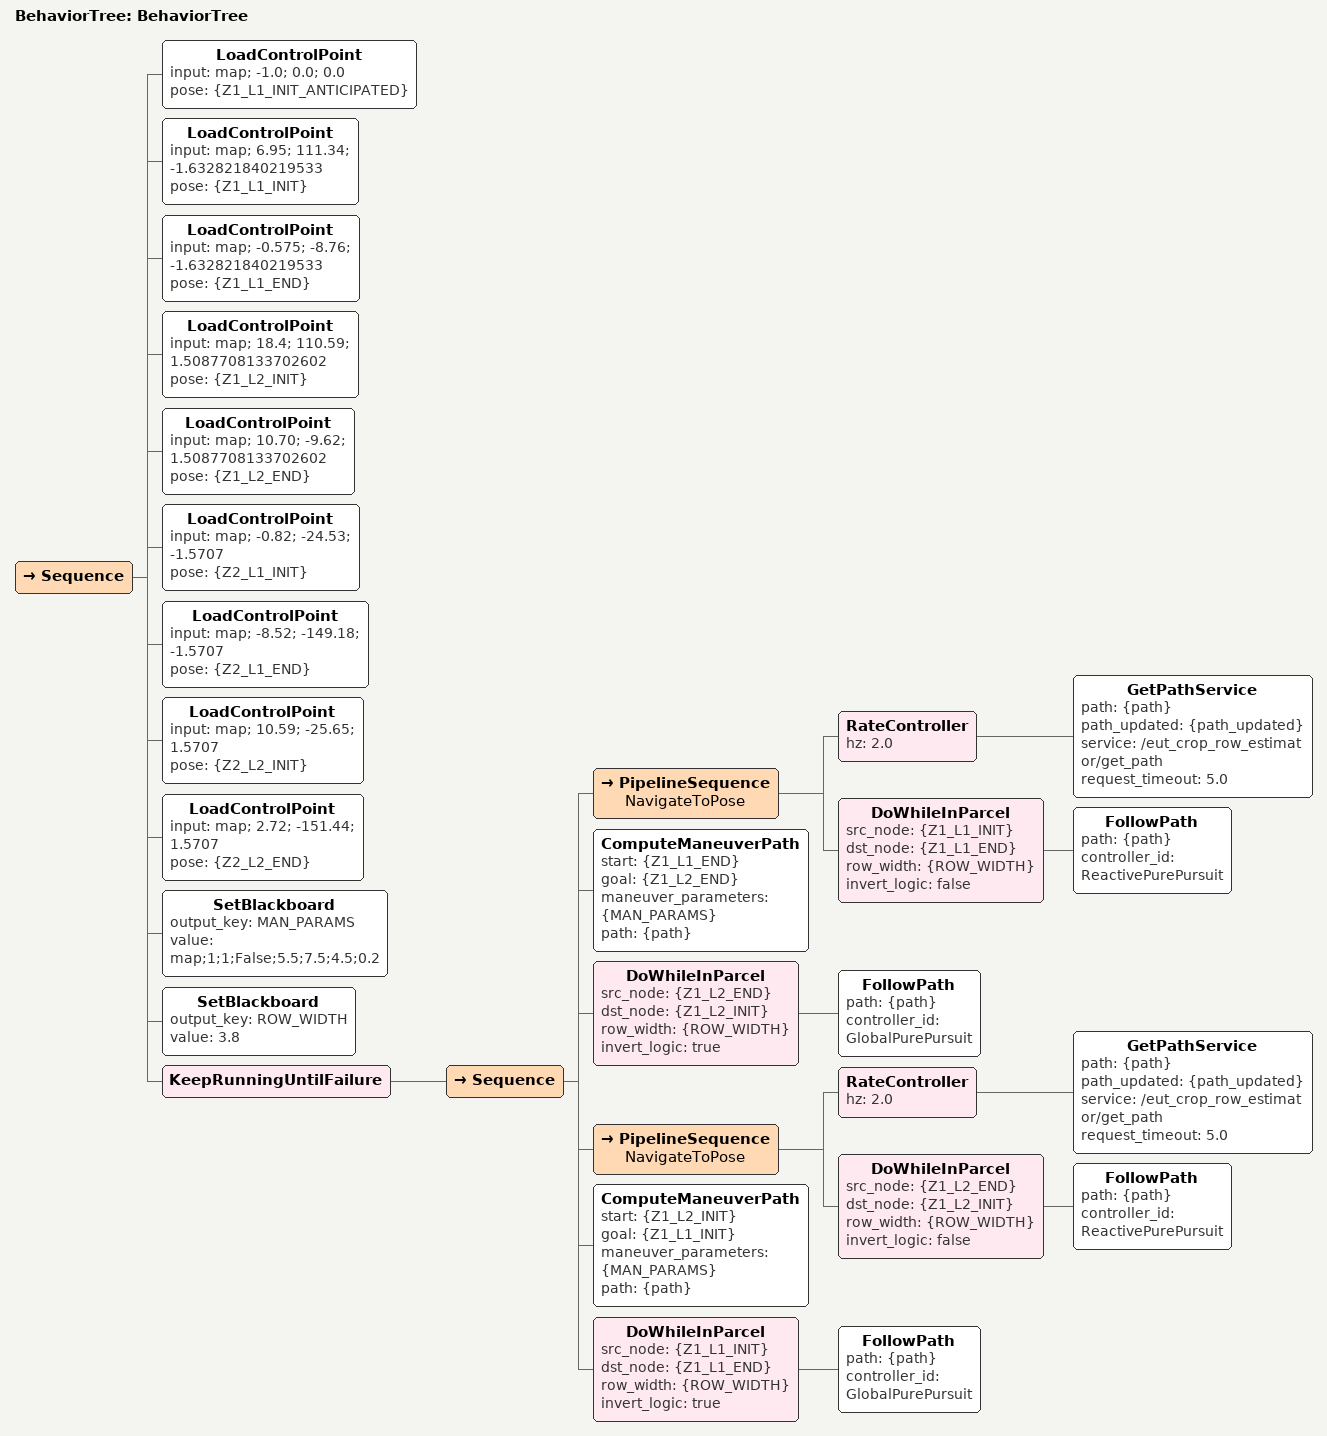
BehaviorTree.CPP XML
<?xml version="1.0"?>

<root main_tree_to_execute="BehaviorTree">

    <BehaviorTree ID="BehaviorTree">
        <Sequence>
            <LoadControlPoint input="map; -1.0;  0.0; 0.0"     pose="{Z1_L1_INIT_ANTICIPATED}"/>

            <LoadControlPoint input="map;  6.95;  111.34; -1.632821840219533"     pose="{Z1_L1_INIT}"/>
            <LoadControlPoint input="map; -0.575;  -8.76; -1.632821840219533"     pose="{Z1_L1_END}"/>
            <LoadControlPoint input="map;  18.4; 110.59; 1.5087708133702602" pose="{Z1_L2_INIT}"/>
            <LoadControlPoint input="map; 10.70; -9.62; 1.5087708133702602" pose="{Z1_L2_END}"/>

            <LoadControlPoint input="map; -0.82;  -24.53; -1.5707"     pose="{Z2_L1_INIT}"/>
            <LoadControlPoint input="map; -8.52;  -149.18; -1.5707"     pose="{Z2_L1_END}"/>
            <LoadControlPoint input="map; 10.59; -25.65; 1.5707" pose="{Z2_L2_INIT}"/>
            <LoadControlPoint input="map; 2.72; -151.44; 1.5707" pose="{Z2_L2_END}"/>

            <!-- Maneuver parameters (see bt_conversions.hpp) for syntax -->
            <SetBlackboard output_key="MAN_PARAMS" value="map;1;1;False;5.5;7.5;4.5;0.2"/>
            <SetBlackboard output_key="ROW_WIDTH" value="3.8"/>

            <!-- Follow L1 in Z1 reactively -->

            <!-- Go from end of L1 in Z1 to init of L1 in Z2-->

            <!-- Infinite loop over L1 and L2 in Z2 -->
            <KeepRunningUntilFailure>
                <Sequence>
                    <PipelineSequence name="NavigateToPose">
                        <RateController hz="2.0">
                            <GetPathService path="{path}" path_updated="{path_updated}" service="/eut_crop_row_estimator/get_path" request_timeout="5.0"/>
                        </RateController>
                        <DoWhileInParcel src_node="{Z1_L1_INIT}" dst_node="{Z1_L1_END}" row_width="{ROW_WIDTH}" invert_logic="false">
                            <FollowPath path="{path}" controller_id="ReactivePurePursuit"/>
                        </DoWhileInParcel>
                    </PipelineSequence>

                    <ComputeManeuverPath start="{Z1_L1_END}" goal="{Z1_L2_END}" maneuver_parameters="{MAN_PARAMS}" path="{path}"/>
                    <DoWhileInParcel src_node="{Z1_L2_END}" dst_node="{Z1_L2_INIT}" row_width="{ROW_WIDTH}" invert_logic="true">
                       <FollowPath path="{path}" controller_id="GlobalPurePursuit"/>
                    </DoWhileInParcel>

                    <PipelineSequence name="NavigateToPose">
                        <RateController hz="2.0">
                            <GetPathService path="{path}" path_updated="{path_updated}" service="/eut_crop_row_estimator/get_path" request_timeout="5.0"/>
                        </RateController>
                        <DoWhileInParcel src_node="{Z1_L2_END}" dst_node="{Z1_L2_INIT}" row_width="{ROW_WIDTH}" invert_logic="false">
                            <FollowPath path="{path}" controller_id="ReactivePurePursuit"/>
                        </DoWhileInParcel>
                    </PipelineSequence>

                    <ComputeManeuverPath start="{Z1_L2_INIT}" goal="{Z1_L1_INIT}" maneuver_parameters="{MAN_PARAMS}" path="{path}"/>
                    <DoWhileInParcel src_node="{Z1_L1_INIT}" dst_node="{Z1_L1_END}" row_width="{ROW_WIDTH}" invert_logic="true">
                        <FollowPath path="{path}" controller_id="GlobalPurePursuit"/>
                    </DoWhileInParcel>
                </Sequence>
            </KeepRunningUntilFailure>

        </Sequence>
    </BehaviorTree>

</root>
